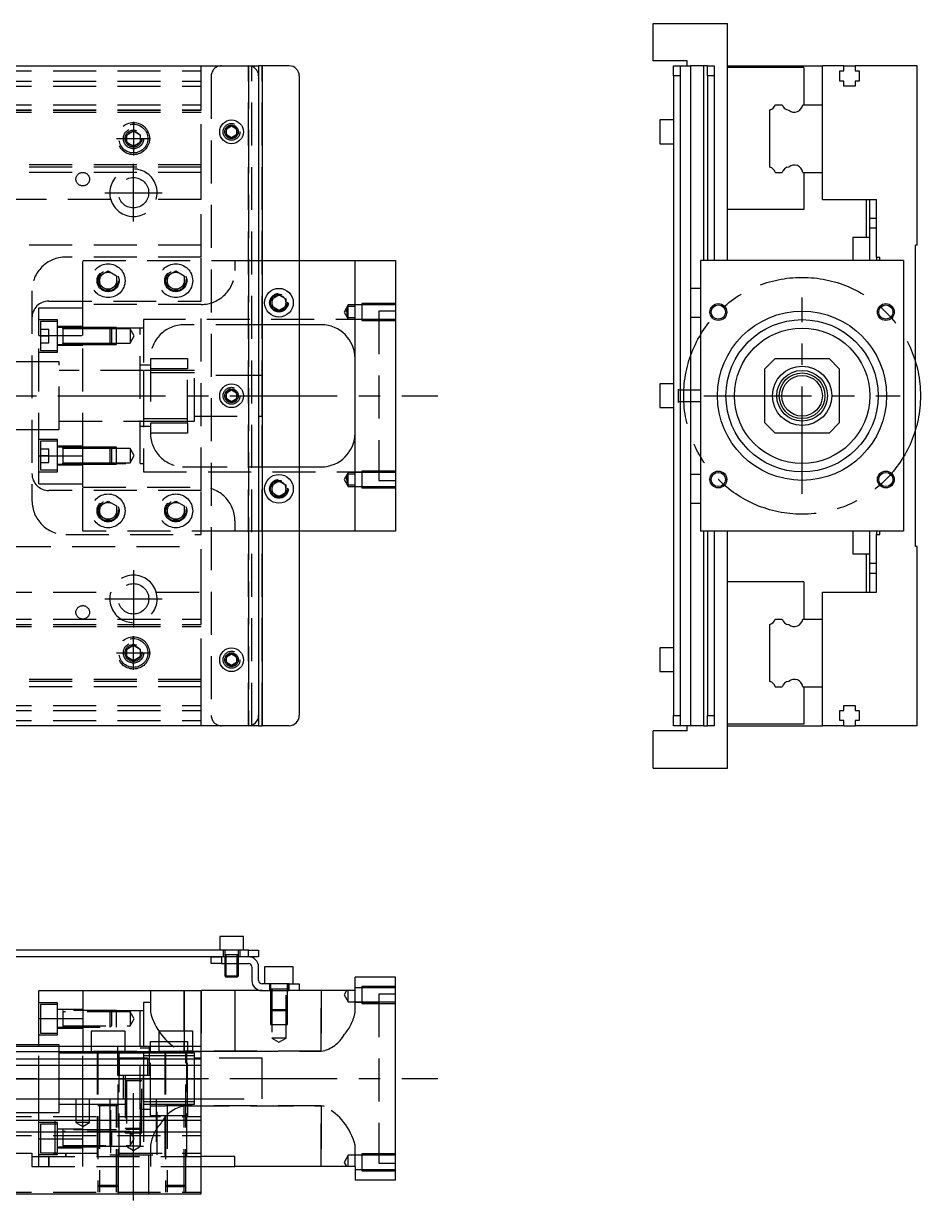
# Model space of a CAD drawing. Extents: x -13 to 750, y -269 to 112.
# Drawn here: x 484.5 to 749.7, y -237.8 to 110 of the extents above; entities that cross this region are included whole.
import ezdxf

# ---------------------------------------------------------------- set-up
doc = ezdxf.new("R2010")
doc.units = 0
doc.linetypes.add('CENTER', pattern=[50.8, 31.75, -6.35, 6.35, -6.35])
doc.linetypes.add('DASHED', pattern=[19.05, 12.7, -6.35])
doc.layers.get('0').update_dxf_attribs({"linetype": 'CONTINUOUS'})
doc.layers.add('CENTER', color=1, linetype='CENTER')

msp = doc.modelspace()

# ---------------------------------------------------------------- linework, layer by layer
at = {"color": 7, "linetype": 'CONTINUOUS'}
for p, q in [((670.65, 110), (692.65, 110)), ((670.65, 99), (670.65, 110)), ((692.65, 40), (692.65, 110)), ((3, 97.5), (551, 97.5)), ((551, 97.5), (554, 97.5)), ((554, 97.5), (554, 94.5)), ((555, 97.5), (554, 97.5)), ((555, 97.5), (555, -97.5)), ((563, 97.5), (555, 97.5)), ((680.65, 99), (670.65, 99)), ((676.65, 97.5), (678.65, 97.5)), ((676.65, 94.5), (676.65, 97.5)), ((678.65, 97.5), (681.65, 97.5)), ((678.65, 97.5), (678.65, 94.5)), ((680.65, 97.5), (680.65, 99)), ((681.65, 97.5), (681.65, 31.75)), ((685.65, 97.5), (681.65, 97.5)), ((685.65, 40), (685.65, 97.5)), ((686.65, 97.5), (685.65, 97.5)), ((686.65, 94.5), (686.65, 97.5)), ((686.65, 97.5), (688.65, 97.5)), ((688.65, 97.5), (688.65, 94.5)), ((692.65, 97.5), (720.65, 97.5)), ((720.65, 86), (720.65, 97.5)), ((726.95, 97.5), (720.65, 97.5)), ((726.95, 97.5), (730.35, 97.5)), ((726.95, 96), (726.95, 97.5)), ((730.35, 97.5), (730.35, 96)), ((748.65, 97.5), (730.35, 97.5)), ((748.65, 44.5), (748.65, 97.5)), ((554, 94.5), (554, -94.5)), ((566, 94.5), (566, -94.5)), ((678.65, 94.5), (676.65, 94.5)), ((676.65, 94.5), (676.65, -94.5)), ((678.65, 94.5), (678.65, -94.5)), ((688.65, 94.5), (686.65, 94.5)), ((686.65, 94.5), (686.65, 40)), ((688.65, 94.5), (688.65, 40)), ((715.15, 97), (692.65, 97)), ((715.15, 97), (715.15, 86)), ((725.8, 96), (726.95, 96)), ((725.8, 93), (725.8, 96)), ((730.35, 96), (731.5, 96)), ((731.5, 96), (731.5, 93)), ((726.95, 93), (725.8, 93)), ((726.95, 91.5), (726.95, 93)), ((730.35, 91.5), (726.95, 91.5)), ((730.35, 93), (730.35, 91.5)), ((731.5, 93), (730.35, 93)), ((705.15, 67.539608), (705.15, 84.460392)), ((706.689608, 86), (708.810392, 86)), ((714.831934, 86), (720.65, 86)), ((720.65, 66), (720.65, 86)), ((720.65, 66), (720.65, 86)), ((672.65, 81.5), (672.65, 78)), ((676.65, 81.5), (672.65, 81.5)), ((544.5, 78.866026), (546, 79.73205)), ((544.5, 77.133974), (544.5, 78.866026)), ((546, 76.26795), (544.5, 77.133974)), ((546, 79.73205), (547.5, 78.866026)), ((547.5, 77.133974), (546, 76.26795)), ((547.5, 78.866026), (547.5, 77.133974)), ((672.65, 78), (672.65, 74.5)), ((672.65, 74.5), (676.65, 74.5)), ((706.689608, 66), (708.810392, 66)), ((714.831934, 66), (720.65, 66)), ((715.15, 66), (715.15, 55)), ((720.65, 58), (720.65, 66)), ((720.65, 58), (736.65, 58)), ((733.65, 46.75), (733.65, 58)), ((734.65, 52.5), (734.65, 58)), ((736.65, 41), (736.65, 58)), ((715.15, 55), (692.65, 55)), ((734.65, 49.5), (734.65, 52.5)), ((734.65, 52.5), (736.65, 52.5)), ((736.65, 49.5), (734.65, 49.5)), ((734.65, 40), (734.65, 49.5)), ((729.65, 46.75), (729.65, 42.5)), ((734.65, 46.75), (729.65, 46.75)), ((729.65, 42.5), (729.65, 40)), ((748.65, 44.5), (748.15, 44.5)), ((748.15, -44.5), (748.15, 44.5)), ((566, 40), (582.5, 40)), ((582.5, 40), (594.5, 40)), ((582.5, -40), (582.5, 40)), ((594.5, 40), (594.5, -40)), ((684.65, 40), (684.65, -40)), ((744.65, 40), (684.65, 40)), ((736.65, 41), (737.65, 41)), ((736.65, 41), (736.65, 40)), ((737.65, 40), (737.65, 41)), ((744.65, 40), (744.65, -40)), ((681.65, 31.75), (681.65, 27.5)), ((684.65, 31.75), (681.65, 31.75)), ((558, 28.6547), (560, 29.809402)), ((558, 26.3453), (558, 28.6547)), ((560, 29.809402), (562, 28.6547)), ((562, 28.6547), (562, 26.3453)), ((560, 25.190598), (558, 26.3453)), ((562, 26.3453), (560, 25.190598)), ((681.65, 27.5), (681.65, 23.25)), ((572.5, 21), (566, 21)), ((681.65, 23.25), (681.65, -23.25)), ((681.65, 23.25), (684.65, 23.25)), ((706.65, 11), (703.65, 8)), ((706.65, 11), (722.65, 11)), ((725.65, 8), (722.65, 11)), ((703.65, -8), (703.65, 8)), ((725.65, 8), (725.65, -8)), ((672.65, 3.5), (672.65, 0)), ((676.65, 3.5), (672.65, 3.5)), ((544.5, 0.866026), (546, 1.73205)), ((544.5, -0.866026), (544.5, 0.866026)), ((546, 1.73205), (547.5, 0.866026)), ((547.5, 0.866026), (547.5, -0.866026)), ((678.05, 2.000006), (678.05, 1.41499)), ((678.05, 2.000006), (678.05, 0)), ((678.05, 2.000006), (678.05, -2.000006)), ((678.64998, 1.65), (678.05, 1.65)), ((678.05, 1.41499), (678.05, 0)), ((680.65, 1.65), (678.65, 1.65)), ((684.65, 1.65), (680.65002, 1.65)), ((546, -1.73205), (544.5, -0.866026)), ((547.5, -0.866026), (546, -1.73205)), ((672.65, 0), (672.65, -3.5)), ((678.05, 0), (678.05, -1.413444)), ((678.05, -1.413444), (678.05, -2.000006)), ((678.05, -1.65), (678.64998, -1.65)), ((678.65, -1.65), (680.65, -1.65)), ((680.65002, -1.65), (684.65, -1.65)), ((672.65, -3.5), (676.65, -3.5)), ((703.65, -8), (706.65, -11)), ((722.65, -11), (725.65, -8)), ((722.65, -11), (706.65, -11)), ((566, -21), (572.5, -21)), ((681.65, -23.25), (681.65, -27.5)), ((684.65, -23.25), (681.65, -23.25)), ((558, -26.3453), (560, -25.190598)), ((558, -28.6547), (558, -26.3453)), ((560, -25.190598), (562, -26.3453)), ((562, -26.3453), (562, -28.6547)), ((681.65, -27.5), (681.65, -31.75)), ((560, -29.809402), (558, -28.6547)), ((562, -28.6547), (560, -29.809402)), ((681.65, -31.75), (681.65, -97.5)), ((681.65, -31.75), (684.65, -31.75)), ((582.5, -40), (566, -40)), ((594.5, -40), (582.5, -40)), ((744.65, -40), (684.65, -40)), ((685.65, -97.5), (685.65, -40)), ((686.65, -40), (686.65, -94.5)), ((688.65, -40), (688.65, -94.5)), ((692.65, -110), (692.65, -40)), ((729.65, -40), (729.65, -42.5)), ((734.65, -49.5), (734.65, -40)), ((736.65, -40), (736.65, -41)), ((736.65, -58), (736.65, -41)), ((736.65, -41), (737.65, -41)), ((737.65, -41), (737.65, -40)), ((729.65, -42.5), (729.65, -46.75)), ((748.65, -44.5), (748.15, -44.5)), ((748.65, -97.5), (748.65, -44.5)), ((729.65, -46.75), (734.65, -46.75)), ((733.65, -58), (733.65, -46.75)), ((734.65, -49.5), (736.65, -49.5)), ((734.65, -52.5), (734.65, -49.5)), ((715.15, -55), (692.65, -55)), ((715.15, -55), (715.15, -66)), ((736.65, -52.5), (734.65, -52.5)), ((734.65, -58), (734.65, -52.5)), ((720.65, -66), (720.65, -58)), ((720.65, -58), (736.65, -58)), ((706.689608, -66), (708.810392, -66)), ((714.831934, -66), (720.65, -66)), ((720.65, -86), (720.65, -66)), ((720.65, -86), (720.65, -66)), ((705.15, -84.460392), (705.15, -67.539608)), ((544.5, -77.133974), (546, -76.26795)), ((546, -76.26795), (547.5, -77.133974)), ((672.65, -74.5), (672.65, -78)), ((676.65, -74.5), (672.65, -74.5)), ((544.5, -78.866026), (544.5, -77.133974)), ((546, -79.73205), (544.5, -78.866026)), ((547.5, -78.866026), (546, -79.73205)), ((547.5, -77.133974), (547.5, -78.866026)), ((672.65, -78), (672.65, -81.5)), ((672.65, -81.5), (676.65, -81.5)), ((706.689608, -86), (708.810392, -86)), ((714.831934, -86), (720.65, -86)), ((715.15, -86), (715.15, -97)), ((720.65, -97.5), (720.65, -86)), ((725.8, -93), (726.95, -93)), ((725.8, -96), (725.8, -93)), ((726.95, -91.5), (730.35, -91.5)), ((726.95, -93), (726.95, -91.5)), ((730.35, -91.5), (730.35, -93)), ((730.35, -93), (731.5, -93)), ((731.5, -93), (731.5, -96)), ((554, -94.5), (554, -97.5)), ((676.65, -94.5), (678.65, -94.5)), ((676.65, -97.5), (676.65, -94.5)), ((678.65, -94.5), (678.65, -97.5)), ((686.65, -97.5), (686.65, -94.5)), ((686.65, -94.5), (688.65, -94.5)), ((688.65, -94.5), (688.65, -97.5)), ((715.15, -97), (692.65, -97)), ((726.95, -96), (725.8, -96)), ((726.95, -97.5), (726.95, -96)), ((730.35, -96), (730.35, -97.5)), ((731.5, -96), (730.35, -96)), ((551, -97.5), (3, -97.5)), ((554, -97.5), (551, -97.5)), ((554, -97.5), (555, -97.5)), ((563, -97.5), (555, -97.5)), ((670.65, -110), (670.65, -99)), ((680.65, -99), (670.65, -99)), ((678.65, -97.5), (676.65, -97.5)), ((681.65, -97.5), (678.65, -97.5)), ((680.65, -99), (680.65, -97.5)), ((685.65, -97.5), (681.65, -97.5)), ((685.65, -97.5), (686.65, -97.5)), ((688.65, -97.5), (686.65, -97.5)), ((692.65, -97.5), (720.65, -97.5)), ((726.95, -97.5), (720.65, -97.5)), ((726.95, -97.5), (730.35, -97.5)), ((748.65, -97.5), (730.35, -97.5)), ((670.65, -110), (692.65, -110)), ((549.5, -159.79), (542.5, -159.79)), ((542.5, -159.79), (542.5, -163.79)), ((549.5, -163.79), (549.5, -159.79)), ((551, -163.79), (352, -163.79)), ((543, -165.79), (352, -165.79)), ((540, -167.79), (540, -165.79)), ((543, -165.79), (543, -167.79)), ((551, -165.79), (543, -165.79)), ((551, -165.79), (543, -165.79)), ((551, -165.79), (551, -163.79)), ((551, -163.79), (554, -163.79)), ((554, -165.79), (551, -165.79)), ((554, -163.79), (554, -165.79)), ((543, -167.79), (540, -167.79)), ((543, -167.79), (551, -167.79)), ((544, -167.79002), (544, -171.44)), ((544.35, -167.79002), (544.35, -171.79)), ((547.65, -171.79), (547.65, -167.79002)), ((548, -171.44), (548, -167.79002)), ((552, -168.79), (552, -172.79)), ((554, -172.79), (554, -168.79)), ((564.25, -168.79), (555.75, -168.79)), ((555.75, -168.79), (555.75, -173.79)), ((564.25, -173.79), (564.25, -168.79)), ((544, -171.44), (548, -171.44)), ((544, -171.44), (544.35, -171.79)), ((547.65, -171.79), (544.35, -171.79)), ((547.65, -171.79), (548, -171.44)), ((563, -173.79), (555, -173.79)), ((563, -175.79), (563, -173.79)), ((563, -173.79), (566, -173.79)), ((566, -173.79), (566, -175.79)), ((582.5, -175.79), (582.5, -171.79)), ((594.5, -171.79), (582.5, -171.79)), ((594.5, -231.79), (594.5, -171.79)), ((489, -184.00658), (489, -175.79)), ((489, -175.79), (502, -175.79)), ((502, -175.79), (537, -175.79)), ((502, -175.79), (502, -192.29)), ((537, -192.29), (537, -175.79)), ((547, -175.79), (537, -175.79)), ((555, -175.79), (547, -175.79)), ((547, -175.79), (547, -193.79)), ((555, -175.79), (563, -175.79)), ((566, -175.79), (563, -175.79)), ((582.5, -175.79), (566, -175.79)), ((489, -184.00658), (502, -184.00658)), ((489, -192.29), (489, -184.00658)), ((514.5, -187.79), (504.5, -187.79)), ((504.5, -187.79), (504.5, -192.29)), ((514.5, -192.29), (514.5, -187.79)), ((534.5, -187.79), (524.5, -187.79)), ((524.5, -187.79), (524.5, -192.29)), ((534.5, -192.29), (534.5, -187.79)), ((537, -192.29), (351.5, -192.29)), ((537, -193.829608), (351.5, -193.829608)), ((489, -191.79), (480, -191.79)), ((520, -194.289994), (520, -209.290006)), ((537, -235.79), (537, -192.29)), ((547, -193.79), (537, -193.79)), ((351.5, -195.950392), (537, -195.950392)), ((537, -197.860532), (351.5, -197.860532)), ((522, -195.04), (520, -195.04)), ((526.5, -195.04), (522, -195.04)), ((532.5, -195.04), (526.5, -195.04)), ((533, -195.04), (532.5, -195.04)), ((535, -195.04), (533, -195.04)), ((537, -201.971934), (351.5, -201.971934)), ((520, -201.79), (520, -209.290006)), ((17, -207.79), (537, -207.79)), ((520, -208.54), (535, -208.54)), ((17, -214.09), (537, -214.09)), ((17, -217.49), (537, -217.49)), ((507, -217.36767), (506.5, -217.36767)), ((547, -224.79), (537, -224.79)), ((547, -227.79), (547, -224.79)), ((537, -227.79), (547, -227.79)), ((582.5, -227.79), (547, -227.79)), ((582.5, -227.79), (582.5, -231.79)), ((594.5, -231.79), (582.5, -231.79)), ((17, -235.79), (537, -235.79))]:
    msp.add_line(p, q, dxfattribs=at)
at = {"color": 3, "linetype": 'DASHED'}
for p, q in [((537, 86), (537, 97.5)), ((551, -97.5), (551, 97.5)), ((551, 97.5), (551, -97.5)), ((552, -97.5), (552, 97.5)), ((555, -97.5), (555, 97.5)), ((17, 96), (537, 96)), ((540, 94.5), (540, -94.5)), ((17, 93), (537, 93)), ((17, 91.5), (537, 91.5)), ((17, 86), (537, 86)), ((17, 84.460392), (537, 84.460392)), ((17, 84.403994), (537, 84.403994)), ((17, 83.8), (537, 83.8)), ((537, 84.460392), (537, 86)), ((537, 67.539608), (537, 84.460392)), ((515, 77.1547), (517, 78.309402)), ((515, 74.8453), (515, 77.1547)), ((517, 78.309402), (519, 77.1547)), ((519, 77.1547), (519, 74.8453)), ((547.973226, 78.326156), (548, 78)), ((514.5, 76), (514.534018, 76.411016)), ((517, 73.690598), (515, 74.8453)), ((519, 74.8453), (517, 73.690598)), ((537, 68.2), (17, 68.2)), ((537, 67.596006), (17, 67.596006)), ((537, 67.539608), (17, 67.539608)), ((537, 66), (537, 67.539608)), ((537, 66), (17, 66)), ((537, 58), (537, 66)), ((510.291796, 58), (283.708204, 58)), ((537, 58), (523.708204, 58)), ((537, 41), (537, 58)), ((537, 44.5), (22.640312, 44.5)), ((537, 41), (497, 41)), ((502, 27), (502, 40)), ((502, 40), (547, 40)), ((537, 28), (537, 41)), ((547, 40), (547, 37)), ((547, 40), (554, 40)), ((554, 40), (566, 40)), ((507, 35.443376), (509.5, 36.886752)), ((507, 32.556624), (507, 35.443376)), ((509.5, 36.886752), (512, 35.443376)), ((512, 35.443376), (512, 32.556624)), ((527, 35.443376), (529.5, 36.886752)), ((527, 32.556624), (527, 35.443376)), ((529.5, 36.886752), (532, 35.443376)), ((532, 35.443376), (532, 32.556624)), ((506.5, 34), (506.520026, 34.346056)), ((509.5, 31.113248), (507, 32.556624)), ((512, 32.556624), (509.5, 31.113248)), ((529.5, 31.113248), (527, 32.556624)), ((532, 32.556624), (529.5, 31.113248)), ((532.477798, 34.364306), (532.5, 34)), ((487, 31), (487, -31)), ((492, 28), (537, 28)), ((537, -28), (537, 28)), ((489, 17.78342), (489, 26)), ((489, 26), (502, 26)), ((537, 27), (502, 27)), ((502, 17.78342), (502, 27)), ((502, 17.78342), (502, 26)), ((562.483582, 27.786038), (562.5, 27.5)), ((580.5, 26.848738), (579.287564, 24.748738)), ((579.287564, 24.748738), (580.5, 22.648738)), ((580.016436, 24.911344), (580.060666, 25.226886)), ((580.060666, 25.226886), (580.163852, 25.611128)), ((580.163852, 25.611128), (580.302956, 25.985522)), ((580.302956, 25.985522), (580.5, 26.435254)), ((584.5, 26.848738), (580.5, 26.848738)), ((580.5, 26.435254), (580.5, 26.848738)), ((580.5, 23.06222), (580.5, 26.435794)), ((580.5, 26.435254), (582.5, 26.435254)), ((584.5, 27.248732), (584.5, 22.248742)), ((594.5, 27.248732), (584.5, 27.248732)), ((594.5, 26.848738), (584.5, 26.848738)), ((589.5, 25), (589.5, -25)), ((594.5, 25), (589.5, 25)), ((494.5, 22.42767), (489, 22.42767)), ((489.5, 21.92767), (489.5, 13.42767)), ((494.5, 21.92767), (489.5, 21.92767)), ((494.5, 12.92767), (494.5, 22.42767)), ((520, 22.5), (520, -22.5)), ((589.5, 22.5), (520, 22.5)), ((554, 21), (532, 21)), ((566, 21), (554, 21)), ((580.5, 22.648738), (580.5, 23.06222)), ((582.5, 23.06222), (580.5, 23.06222)), ((580.5, 22.648738), (584.5, 22.648738)), ((584.5, 22.648738), (594.5, 22.648738)), ((584.5, 22.248742), (594.5, 22.248742)), ((489, -17.78342), (489, 17.78342)), ((489, 17.78342), (502, 17.78342)), ((489.5, 19.67767), (492, 19.67767)), ((489.5, 17.67767), (492, 17.67767)), ((492, 17.67767), (492, 19.67767)), ((492, 15.67767), (492, 17.67767)), ((502, 20.42767), (494.5, 20.42767)), ((496.105, 20.17767), (494.5, 20.17767)), ((501.99998, 20.17767), (496.095, 20.17767)), ((496.1, 20.177674), (496.1, 15.177664)), ((496.1, 20.177674), (496.1, 15.177664)), ((496.1, 20.177674), (496.1, 15.177664)), ((496.1, 20.17767), (496.1, 19.92022)), ((496.1, 19.920202), (496.1, 20.17767)), ((496.1, 19.92022), (496.1, 15.435068)), ((501.99998, 19.77767), (496.1, 19.77767)), ((510.1, 20.17767), (502, 20.17767)), ((510.1, 20.177664), (502, 20.177664)), ((519, 20), (502, 20)), ((519, 20), (502, 20)), ((510.5, 19.77767), (502, 19.77767)), ((510.5, 19.77767), (502, 19.77767)), ((502, -17.78342), (502, 17.78342)), ((502, -17.78342), (502, 17.78342)), ((510.1, 15.17767), (510.1, 20.17767)), ((510.5, 19.77767), (510.1, 20.17767)), ((512, 20.177664), (510.10002, 20.177664)), ((510.5, 19.77767), (510.5, 15.57767)), ((512, 19.77767), (510.50002, 19.77767)), ((512, 15.177674), (512, 20.177664)), ((516, 19.77767), (512, 19.77767)), ((516, 19.77767), (516, 15.57767)), ((517.212436, 17.67767), (516, 19.77767)), ((516, 15.57767), (517.212436, 17.67767)), ((519, -20), (519, 20)), ((520, 20), (519, 20)), ((489.5, 15.67767), (492, 15.67767)), ((494.5, 15.17767), (496.105, 15.17767)), ((494.5, 14.92767), (502, 14.92767)), ((496.095, 15.17767), (501.99998, 15.17767)), ((496.1, 15.57767), (501.99998, 15.57767)), ((496.1, 15.17767), (496.1, 15.435118)), ((496.1, 15.435068), (496.1, 15.17767)), ((502, 15.57767), (510.5, 15.57767)), ((502, 15.57767), (510.5, 15.57767)), ((502, 15.177674), (510.1, 15.177674)), ((502, 15.17767), (510.1, 15.17767)), ((510.1, 15.17767), (510.5, 15.57767)), ((510.10002, 15.177674), (512, 15.177674)), ((510.50002, 15.57767), (512, 15.57767)), ((512, 15.57767), (516, 15.57767)), ((489, 12.92767), (494.5, 12.92767)), ((489.5, 13.42767), (494.5, 13.42767)), ((522, 11), (533, 11)), ((522, 11), (522, -11)), ((533, 11), (533, 8)), ((489, 10), (479.995, 10)), ((495, 10), (489, 10)), ((495, 10), (489, 10)), ((495, -10), (495, 10)), ((495, -10), (495, 10)), ((520.005, 7.5), (495, 7.5)), ((519.995, 7.5), (495, 7.5)), ((522, 9), (519, 9)), ((533, 7.5), (519.995, 7.5)), ((520.005, 7.5), (519.995, 7.5)), ((520, 7.500006), (520, -7.500006)), ((533, 7.5), (520.005, 7.5)), ((533, 8), (522, 8)), ((533, -8), (533, 8)), ((535, 7.5), (533, 7.5)), ((535, -7.5), (535, 7.5)), ((535, 6.75), (520, 6.75)), ((554, 6), (535, 6)), ((555, 6), (554, 6)), ((555, -6), (555, 6)), ((544, 0), (544.030168, 0.346066)), ((520, -6.75), (535, -6.75)), ((535, -6), (554, -6)), ((554, -6), (555, -6)), ((479.995, -10), (489, -10)), ((489, -10), (495, -10)), ((489, -10), (495, -10)), ((495, -7.5), (520.005, -7.5)), ((495, -7.5), (519.995, -7.5)), ((519, -9), (522, -9)), ((519.995, -7.5), (533, -7.5)), ((519.995, -7.5), (520.005, -7.5)), ((520.005, -7.5), (533, -7.5)), ((522, -8), (533, -8)), ((533, -7.5), (535, -7.5)), ((533, -8), (533, -11)), ((494.5, -12.92767), (489, -12.92767)), ((489.5, -13.42767), (489.5, -21.92767)), ((494.5, -13.42767), (489.5, -13.42767)), ((494.5, -22.42767), (494.5, -12.92767)), ((533, -11), (522, -11)), ((489.5, -15.67767), (492, -15.67767)), ((492, -17.67767), (492, -15.67767)), ((502, -14.92767), (494.5, -14.92767)), ((496.105, -15.17767), (494.5, -15.17767)), ((501.99998, -15.17767), (496.095, -15.17767)), ((496.1, -15.177664), (496.1, -20.177674)), ((496.1, -15.177664), (496.1, -20.177674)), ((496.1, -15.17767), (496.1, -15.435118)), ((496.1, -15.435136), (496.1, -15.17767)), ((496.1, -15.435118), (496.1, -19.920272)), ((501.99998, -15.57767), (496.1, -15.57767)), ((510.1, -15.17767), (502, -15.17767)), ((510.1, -15.177674), (502, -15.177674)), ((510.5, -15.57767), (502, -15.57767)), ((510.5, -15.57767), (502, -15.57767)), ((510.1, -20.17767), (510.1, -15.17767)), ((510.5, -15.57767), (510.1, -15.17767)), ((512, -15.177674), (510.10002, -15.177674)), ((510.5, -15.57767), (510.5, -19.77767)), ((512, -15.57767), (510.50002, -15.57767)), ((512, -20.177664), (512, -15.177674)), ((516, -15.57767), (512, -15.57767)), ((516, -15.57767), (516, -19.77767)), ((517.212436, -17.67767), (516, -15.57767)), ((489, -17.78342), (502, -17.78342)), ((489, -26), (489, -17.78342)), ((489.5, -17.67767), (492, -17.67767)), ((489.5, -19.67767), (492, -19.67767)), ((492, -19.67767), (492, -17.67767)), ((494.5, -20.17767), (496.105, -20.17767)), ((494.5, -20.42767), (502, -20.42767)), ((496.095, -20.17767), (501.99998, -20.17767)), ((496.1, -19.77767), (501.99998, -19.77767)), ((496.1, -20.17767), (496.1, -19.92022)), ((496.1, -19.920272), (496.1, -20.17767)), ((502, -26), (502, -17.78342)), ((502, -27), (502, -17.78342)), ((502, -19.77767), (510.5, -19.77767)), ((502, -19.77767), (510.5, -19.77767)), ((502, -20), (519, -20)), ((502, -20), (519, -20)), ((502, -20.177664), (510.1, -20.177664)), ((502, -20.17767), (510.1, -20.17767)), ((510.1, -20.17767), (510.5, -19.77767)), ((510.10002, -20.177664), (512, -20.177664)), ((510.50002, -19.77767), (512, -19.77767)), ((512, -19.77767), (516, -19.77767)), ((516, -19.77767), (517.212436, -17.67767)), ((519, -20), (520, -20)), ((489, -22.42767), (494.5, -22.42767)), ((489.5, -21.92767), (494.5, -21.92767)), ((520, -22.5), (589.5, -22.5)), ((531.477666, -20.98635), (532, -21)), ((532, -21), (554, -21)), ((554, -21), (566, -21)), ((580.5, -22.648738), (579.287564, -24.748738)), ((580.016436, -24.586132), (580.060666, -24.27059)), ((580.060666, -24.27059), (580.163852, -23.886348)), ((580.163852, -23.886348), (580.302956, -23.511954)), ((580.302956, -23.511954), (580.5, -23.06222)), ((584.5, -22.648738), (580.5, -22.648738)), ((580.5, -23.06222), (580.5, -22.648738)), ((580.5, -26.435254), (580.5, -23.06168)), ((580.5, -23.06222), (582.5, -23.06222)), ((584.5, -22.248742), (584.5, -27.248732)), ((594.5, -22.248742), (584.5, -22.248742)), ((594.5, -22.648738), (584.5, -22.648738)), ((489, -26), (502, -26)), ((502, -27), (537, -27)), ((502, -40), (502, -27)), ((562.483582, -27.213962), (562.5, -27.5)), ((579.287564, -24.748738), (580.5, -26.848738)), ((580.5, -26.848738), (580.5, -26.435254)), ((582.5, -26.435254), (580.5, -26.435254)), ((580.5, -26.848738), (584.5, -26.848738)), ((584.5, -26.848738), (594.5, -26.848738)), ((584.5, -27.248732), (594.5, -27.248732)), ((589.5, -25), (594.5, -25)), ((537, -28), (492, -28)), ((507, -32.556624), (509.5, -31.113248)), ((509.5, -31.113248), (512, -32.556624)), ((527, -32.556624), (529.5, -31.113248)), ((529.5, -31.113248), (532, -32.556624)), ((537, -41), (537, -28)), ((507, -35.443376), (507, -32.556624)), ((512, -32.556624), (512, -35.443376)), ((512.477798, -33.635694), (512.5, -34)), ((527, -35.443376), (527, -32.556624)), ((532, -32.556624), (532, -35.443376)), ((532.477798, -33.635694), (532.5, -34)), ((509.5, -36.886752), (507, -35.443376)), ((512, -35.443376), (509.5, -36.886752)), ((529.5, -36.886752), (527, -35.443376)), ((532, -35.443376), (529.5, -36.886752)), ((547, -37), (547, -40)), ((497, -41), (537, -41)), ((547, -40), (502, -40)), ((537, -58), (537, -41)), ((554, -40), (547, -40)), ((566, -40), (554, -40)), ((22.640312, -44.5), (537, -44.5)), ((283.708204, -58), (510.291796, -58)), ((523.708204, -58), (537, -58)), ((537, -66), (537, -58)), ((17, -66), (537, -66)), ((537, -67.539608), (537, -66)), ((17, -67.539608), (537, -67.539608)), ((17, -67.596006), (537, -67.596006)), ((17, -68.2), (537, -68.2)), ((537, -84.460392), (537, -67.539608)), ((515, -74.8453), (517, -73.690598)), ((515, -77.1547), (515, -74.8453)), ((517, -73.690598), (519, -74.8453)), ((519, -74.8453), (519, -77.1547)), ((519.483582, -75.713962), (519.5, -76)), ((517, -78.309402), (515, -77.1547)), ((519, -77.1547), (517, -78.309402)), ((547.973226, -77.673844), (548, -78)), ((537, -83.8), (17, -83.8)), ((537, -84.403994), (17, -84.403994)), ((537, -84.460392), (17, -84.460392)), ((537, -86), (17, -86)), ((537, -86), (537, -84.460392)), ((537, -97.5), (537, -86)), ((17, -91.5), (537, -91.5)), ((17, -93), (537, -93)), ((17, -96), (537, -96)), ((540, -165.79), (543, -165.79)), ((543.5, -163.79), (543.5, -165.79)), ((548.000006, -165.19), (543.999994, -165.19)), ((548.000006, -165.19), (543.999994, -165.19)), ((548.000006, -165.19), (543.999994, -165.19)), ((544, -163.79), (544, -167.79)), ((544.35, -165.19), (544.35, -167.79)), ((547.65, -167.79), (547.65, -165.19)), ((548, -167.79), (548, -163.79)), ((548.5, -165.79), (548.5, -163.79)), ((557.25, -173.79), (557.25, -175.79)), ((557.500006, -173.79), (557.500006, -185.79)), ((562.499994, -185.79), (562.499994, -173.79)), ((562.75, -175.79), (562.75, -173.79)), ((522, -175.79), (522, -182.162214)), ((532, -187.79), (532, -175.79)), ((532, -175.79), (532, -187.79)), ((537, -175.79), (537, -192.29)), ((562.500006, -175.39), (557.499994, -175.39)), ((557.9, -175.39), (557.9, -189.79)), ((562.1, -189.79), (562.1, -175.39)), ((572.5, -175.79), (572.5, -193.712252)), ((572.5, -193.712252), (572.5, -175.79)), ((580.009982, -175.79), (579.287564, -177.041262)), ((579.287564, -177.041262), (580.5, -179.141262)), ((580.5, -179.141262), (580.5, -175.79)), ((584.5, -174.941262), (582.5, -174.941262)), ((582.5, -182.162214), (582.5, -175.79)), ((584.5, -174.541268), (584.5, -179.541258)), ((594.5, -174.541268), (584.5, -174.541268)), ((594.5, -174.941262), (584.5, -174.941262)), ((589.5, -176.79), (589.5, -226.79)), ((594.5, -176.79), (589.5, -176.79)), ((494.5, -179.36233), (489, -179.36233)), ((489.5, -179.86233), (489.5, -184.11233)), ((494.5, -179.86233), (489.5, -179.86233)), ((494.5, -188.86233), (494.5, -179.36233)), ((520, -179.29), (520, -200.79)), ((522, -179.29), (520, -179.29)), ((580.5, -179.141262), (584.5, -179.141262)), ((589.5, -179.29), (582.5, -179.29)), ((584.5, -179.141262), (594.5, -179.141262)), ((584.5, -179.541258), (594.5, -179.541258)), ((489.5, -184.11233), (489.5, -188.36233)), ((502, -181.36233), (494.5, -181.36233)), ((512, -181.612336), (494.5, -181.612336)), ((496.1, -181.61233), (496.1, -186.61233)), ((516, -182.01233), (496.1, -182.01233)), ((519, -181.79), (502, -181.79)), ((510.1, -184.11233), (510.1, -181.61233)), ((510.5, -182.01233), (510.1, -181.61233)), ((510.1, -186.61233), (510.1, -184.11233)), ((510.5, -182.01233), (510.5, -184.11233)), ((510.5, -184.11233), (510.5, -186.21233)), ((512, -186.612326), (512, -181.612336)), ((516, -182.01233), (516, -184.11233)), ((517.212436, -184.11233), (516, -182.01233)), ((516, -184.11233), (516, -186.21233)), ((516, -186.21233), (517.212436, -184.11233)), ((519, -192.29), (519, -181.79)), ((520, -181.79), (519, -181.79)), ((557.5, -181.39), (562.5, -181.39)), ((557.5, -181.39), (557.9, -181.79)), ((562.1, -181.79), (557.9, -181.79)), ((562.1, -181.79), (562.5, -181.39)), ((494.5, -186.612326), (512, -186.612326)), ((494.5, -186.86233), (502, -186.86233)), ((496.1, -186.21233), (516, -186.21233)), ((510.1, -186.61233), (510.5, -186.21233)), ((532, -187.79), (532, -190.79)), ((557.500006, -185.79), (562.499994, -185.79)), ((489, -188.86233), (494.5, -188.86233)), ((489.5, -188.36233), (494.5, -188.36233)), ((522, -190.79), (524.5, -190.79)), ((522, -192.29), (522, -190.79)), ((524.5, -190.79), (527, -190.79)), ((527, -190.79), (529.5, -190.79)), ((529.5, -190.79), (532, -190.79)), ((532, -190.79), (533, -190.79)), ((532, -193.712252), (532, -190.79)), ((532, -190.79), (532, -192.29)), ((533, -190.79), (533, -192.29)), ((562.1, -189.79), (557.9, -189.79)), ((557.9, -189.79), (560, -191.002436)), ((560, -191.002436), (562.1, -189.79)), ((495, -191.79), (489, -191.79)), ((489, -207.79), (489, -192.29)), ((495, -192.29), (495, -191.79)), ((495, -201.79), (495, -192.29)), ((502, -194.29), (495, -194.29)), ((502, -192.29), (502, -193.79)), ((537, -193.79), (502, -193.79)), ((502, -207.79), (502, -193.79)), ((506.5, -194.29), (502, -194.29)), ((504.5, -192.29), (504.5, -193.79)), ((506.25, -193.79), (506.25, -224.79)), ((512.5, -194.29), (506.5, -194.29)), ((506.500006, -193.79), (506.500006, -235.29)), ((512.25, -192.29), (512.25, -200.79)), ((512.499994, -235.29), (512.499994, -193.79)), ((519, -194.29), (512.5, -194.29)), ((512.75, -224.79), (512.75, -193.79)), ((514.5, -193.79), (514.5, -192.29)), ((519, -210.79), (519, -192.29)), ((522, -192.79), (519, -192.79)), ((520, -194.29), (519, -194.29)), ((520, -194.29), (519.995, -194.29)), ((522, -194.29), (520, -194.29)), ((520.005, -194.29), (520, -194.29)), ((521.75, -200.79), (521.75, -192.29)), ((522, -193.79), (522, -192.29)), ((522, -209.79), (522, -193.79)), ((526.5, -194.29), (522, -194.29)), ((524.5, -192.29), (524.5, -193.79)), ((526.25, -193.79), (526.25, -224.79)), ((532.5, -194.29), (526.5, -194.29)), ((526.500006, -193.79), (526.500006, -235.29)), ((530.951654, -193.570384), (531.307618, -193.650138)), ((531.307618, -193.650138), (531.65068, -193.696404)), ((531.65068, -193.696404), (532, -193.712252)), ((532, -192.29), (532, -193.712252)), ((532, -193.712252), (533, -193.712252)), ((572.5, -193.712252), (532, -193.712252)), ((532.499994, -235.29), (532.499994, -193.79)), ((533, -194.29), (532.5, -194.29)), ((532.75, -224.79), (532.75, -193.79)), ((533, -192.29), (533, -193.79)), ((533, -193.712252), (534.5, -193.712252)), ((533, -209.79), (533, -193.79)), ((535, -194.29), (533, -194.29)), ((534.5, -193.79), (534.5, -192.29)), ((534.5, -193.712252), (537, -193.712252)), ((535, -201.79), (535, -194.29)), ((537, -193.712252), (547, -193.712252)), ((547, -193.712252), (572.5, -193.712252)), ((521.25, -195.79), (512.75, -195.79)), ((512.75, -195.79), (512.75, -200.79)), ((521.25, -200.79), (521.25, -195.79)), ((537, -195.79), (535, -195.79)), ((555, -195.79), (537, -195.79)), ((555, -201.79), (555, -195.79)), ((512.25, -200.79), (521.75, -200.79)), ((514, -200.79), (514, -207.79)), ((514.500006, -200.79), (514.500006, -217.49)), ((519.499994, -217.49), (519.499994, -200.79)), ((520, -207.79), (520, -200.79)), ((495, -207.79), (495, -201.79)), ((519.500006, -202.39), (514.499994, -202.39)), ((514.9, -202.39), (514.9, -221.79)), ((519.1, -221.79), (519.1, -202.39)), ((535, -209.29), (535, -201.79)), ((555, -207.79), (555, -201.79)), ((489, -214.09), (489, -207.79)), ((495, -211.79), (495, -207.79)), ((500, -207.79), (500, -214.79)), ((502, -214.09), (502, -207.79)), ((504, -214.79), (504, -207.79)), ((510, -207.79), (510, -224.29)), ((510.291796, -223.79), (510.291796, -207.79)), ((520, -207.79), (520, -224.29)), ((523.708204, -207.79), (523.708204, -223.79)), ((524, -224.29), (524, -207.79)), ((537, -207.79), (555, -207.79)), ((480.291796, -211.79), (489, -211.79)), ((489, -211.79), (493.708204, -211.79)), ((493.708204, -211.79), (495, -211.79)), ((495, -209.29), (502, -209.29)), ((502, -209.29), (520.005, -209.29)), ((512.500006, -209.79), (506.499994, -209.79)), ((507, -209.79), (507, -235.29)), ((512, -235.29), (512, -209.79)), ((519, -210.79), (522, -210.79)), ((519.995, -209.29), (533, -209.29)), ((520.005, -209.29), (533, -209.29)), ((522, -209.79), (526.39999, -209.79)), ((522, -212.79), (522, -209.79)), ((532.500006, -209.79), (526.499994, -209.79)), ((532.500006, -209.79), (526.499994, -209.79)), ((527, -209.79), (527, -235.29)), ((532, -235.29), (532, -209.79)), ((572.5, -209.867748), (532.562908, -209.867748)), ((532.562908, -209.867748), (572.5, -209.867748)), ((532.60001, -209.79), (533, -209.79)), ((533, -209.29), (535, -209.29)), ((533, -209.79), (533, -212.79)), ((572.5, -209.867748), (572.5, -227.79)), ((572.5, -227.79), (572.5, -209.867748)), ((572.847748, -209.883532), (572.5, -209.867748)), ((573.192382, -209.929862), (572.847748, -209.883532)), ((573.427222, -209.978996), (573.192382, -209.929862)), ((17, -212.94), (537, -212.94)), ((489, -217.49), (489, -214.09)), ((494.5, -214.71767), (489, -214.71767)), ((489.5, -215.21767), (489.5, -217.49)), ((493.708204, -215.21767), (489.5, -215.21767)), ((493.708204, -214.09), (493.708204, -217.49)), ((494.5, -215.21767), (493.708204, -215.21767)), ((494.5, -224.21767), (494.5, -214.71767)), ((504, -214.79), (500, -214.79)), ((500, -214.79), (502, -215.9447)), ((502, -217.49), (502, -214.09)), ((502, -215.9447), (504, -214.79)), ((519, -216.79), (519, -214.79)), ((533, -212.79), (522, -212.79)), ((17, -218.64), (537, -218.64)), ((489, -219.57342), (489, -217.49)), ((489.5, -217.49), (489.5, -219.46767)), ((493.708204, -217.49), (493.708204, -223.79)), ((502, -216.71767), (494.5, -216.71767)), ((512, -216.967674), (494.5, -216.967674)), ((496.1, -216.96767), (496.1, -221.96767)), ((516, -217.36767), (496.1, -217.36767)), ((502, -224.79), (502, -217.49)), ((507, -216.96767), (506.5, -216.96767)), ((507, -216.967674), (506.5, -216.967674)), ((510.1, -217.49), (510.1, -216.96767)), ((510.5, -217.36767), (510.1, -216.96767)), ((510.1, -219.46767), (510.1, -217.49)), ((510.5, -217.36767), (510.5, -217.49)), ((510.5, -217.49), (510.5, -219.46767)), ((514.5, -216.39), (519.5, -216.39)), ((514.5, -216.39), (514.9, -216.79)), ((514.500006, -217.49), (514.500006, -217.79)), ((514.500006, -217.79), (519.499994, -217.79)), ((519.1, -216.79), (514.9, -216.79)), ((516, -217.36767), (516, -219.46767)), ((517.212436, -219.46767), (516, -217.36767)), ((519, -217.49), (519, -216.79)), ((519, -217.79), (519, -217.49)), ((519, -221.79), (519, -217.79)), ((519.1, -216.79), (519.5, -216.39)), ((519.499994, -217.79), (519.499994, -217.49)), ((489, -219.57342), (493.708204, -219.57342)), ((489, -223.79), (489, -219.57342)), ((489.5, -219.46767), (489.5, -223.71767)), ((493.708204, -219.57342), (502, -219.57342)), ((494.5, -221.967664), (512, -221.967664)), ((494.5, -222.21767), (502, -222.21767)), ((496.1, -221.56767), (516, -221.56767)), ((502, -221.79), (506.5, -221.79)), ((507, -221.79), (510.27767, -221.79)), ((510.1, -221.96767), (510.1, -219.46767)), ((510.1, -221.96767), (510.5, -221.56767)), ((510.27767, -221.79), (512, -221.79)), ((510.5, -219.46767), (510.5, -221.56767)), ((512, -221.79), (512.5, -221.79)), ((512.5, -221.79), (514.9, -221.79)), ((519.1, -221.79), (514.9, -221.79)), ((519.1, -221.79), (514.9, -221.79)), ((514.9, -221.79), (517, -223.002436)), ((516, -219.46767), (516, -221.56767)), ((516, -221.56767), (517.212436, -219.46767)), ((517, -223.002436), (519.1, -221.79)), ((519.1, -221.79), (520, -221.79)), ((522, -221.417786), (522, -227.79)), ((582.5, -227.79), (582.5, -221.417786)), ((17, -223.79), (537, -223.79)), ((487, -223.79), (487, -224.79)), ((487, -224.79), (537, -224.79)), ((487, -224.79), (487, -227.79)), ((489, -227.79), (489, -223.79)), ((489, -224.21767), (494.5, -224.21767)), ((489.5, -223.71767), (493.708204, -223.71767)), ((492, -227.79), (492, -224.79)), ((492, -224.79), (492, -227.79)), ((493.708204, -223.71767), (494.5, -223.71767)), ((493.708204, -223.79), (537, -223.79)), ((497, -224.79), (497, -223.79)), ((497, -223.79), (497, -224.79)), ((502, -227.79), (502, -224.79)), ((510, -224.29), (524, -224.29)), ((512.5, -224.29), (512.5, -235.79)), ((520, -224.29), (522, -224.29)), ((521.5, -235.79), (521.5, -224.29)), ((580.5, -224.438738), (579.287564, -226.538738)), ((580.5, -227.79), (580.5, -224.438738)), ((584.5, -224.438738), (580.5, -224.438738)), ((582.5, -224.29), (589.5, -224.29)), ((584.5, -224.038742), (584.5, -229.038732)), ((594.5, -224.038742), (584.5, -224.038742)), ((594.5, -224.438738), (584.5, -224.438738)), ((487, -227.79), (537, -227.79)), ((579.287564, -226.538738), (580.009982, -227.79)), ((582.5, -228.638738), (584.5, -228.638738)), ((584.5, -228.638738), (594.5, -228.638738)), ((584.5, -229.038732), (594.5, -229.038732)), ((589.5, -226.79), (594.5, -226.79)), ((17, -235.29), (537, -235.29)), ((506.5, -233.29), (512.5, -233.29)), ((506.5, -233.29), (507, -233.79)), ((512, -233.79), (507, -233.79)), ((512, -233.79), (512.5, -233.29)), ((526.5, -233.29), (532.5, -233.29)), ((526.5, -233.29), (527, -233.79)), ((532, -233.79), (527, -233.79)), ((532, -233.79), (532.5, -233.29))]:
    msp.add_line(p, q, dxfattribs=at)
for centre, radius in [((517, 76), 4.75), ((517, 76), 4.25), ((546, 78), 2.5), ((546, 78), 2), ((517, 76), 3), ((517, 76), 2.5), ((517, 76), 2.1), ((502, 64), 2), ((517, 60), 4.5), ((509.5, 34), 5), ((529.5, 34), 5), ((509.5, 34), 3.25), ((509.5, 34), 3), ((509.5, 34), 2.5), ((529.5, 34), 3.25), ((529.5, 34), 3), ((529.5, 34), 2.5), ((560, 27.5), 2.75), ((560, 27.5), 2.5), ((546, 0), 2.5), ((546, 0), 2), ((560, -27.5), 2.75), ((560, -27.5), 2.5), ((509.5, -34), 5), ((509.5, -34), 3.25), ((509.5, -34), 3), ((529.5, -34), 5), ((529.5, -34), 3.25), ((529.5, -34), 3), ((509.5, -34), 2.5), ((529.5, -34), 2.5), ((517, -60), 4.5), ((502, -64), 2), ((517, -76), 4.75), ((517, -76), 4.25), ((517, -76), 3), ((517, -76), 2.5), ((517, -76), 2.1), ((546, -78), 2.5), ((546, -78), 2)]:
    msp.add_circle(centre, radius, dxfattribs=at)
at = {"color": 7, "linetype": 'CONTINUOUS'}
for centre, radius in [((546, 78), 3.5), ((560, 27.5), 4.25), ((689.901262, 24.748738), 2.1), ((714.65, 0), 25), ((739.398738, 24.748738), 2.1), ((714.65, 0), 22.5), ((714.65, 0), 20), ((714.65, 0), 8.75), ((714.65, 0), 7.5), ((546, 0), 3.5), ((714.65, 0), 6.75), ((714.65, 0), 6), ((560, -27.5), 4.25), ((689.901262, -24.748738), 2.1), ((739.398738, -24.748738), 2.1), ((546, -78), 3.5)]:
    msp.add_circle(centre, radius, dxfattribs=at)
at = {"color": 3, "linetype": 'CONTINUOUS'}
for centre in [(689.901262, 24.748738), (739.398738, 24.748738), (689.901262, -24.748738), (739.398738, -24.748738)]:
    msp.add_circle(centre, 2.5, dxfattribs=at)
at = {"color": 3, "linetype": 'DASHED'}
for centre, radius, start, end in [((543, 94.5), 3, 90, 180), ((517, 60), 7, 343.39845, 196.60155), ((517, 60), 7, 196.60155, 343.39845), ((497, 31), 10, 90, 180), ((537, 37), 10, 270, 0), ((492, 23), 5, 90, 180), ((583.951784, 24.952686), 3.935565, 180.60188226, 208.70854311), ((532, 11), 10, 90, 180), ((532, -11), 10, 180, 270), ((492, -23), 5, 180, 270), ((537, -37), 10, 0, 90), ((583.95178, -24.544789), 3.935561, 180.60189743, 208.70855827), ((497, -31), 10, 180, 270), ((517, -60), 7, 16.60155, 163.39845), ((517, -60), 7, 163.39845, 16.60155), ((543, -94.5), 3, 180, 270), ((539.248428, -177.844016), 17.780751, 194.05528352, 242.18517545), ((569.931847, -180.109618), 12.734662, 317.63564126, 350.72450175), ((570.680594, -184.062647), 9.819629, 280.67760453, 331.88034487), ((533.823107, -219.524309), 9.827151, 100.6912945, 151.88008694), ((565.4387, -225.632635), 17.574211, 13.87659517, 62.96341554), ((534.917859, -223.639752), 13.107563, 138.13815045, 170.240215)]:
    msp.add_arc(centre, radius, start, end, dxfattribs=at)
at = {"color": 7, "linetype": 'CONTINUOUS'}
for centre, radius, start, end in [((551, 94.5), 3, 0, 90), ((563, 94.5), 3, 0, 90), ((704.65, 86.5), 2.1, 283.774147, 346.225853), ((710.85, 86.5), 2.1, 193.774147, 266.465409), ((712.35, 86.3), 2.5, 229.323534, 353.107897), ((546, 78), 1.65, 155.380023, 180), ((546, 78), 1.65, 180, 204.619977), ((546, 78), 1.65, 144.619977, 155.380023), ((546, 78), 1.65, 204.619977, 215.380023), ((546, 78), 1.65, 95.380023, 144.619977), ((546, 78), 1.65, 215.380023, 264.619977), ((546, 78), 1.65, 84.619977, 95.380023), ((546, 78), 1.65, 35.380023, 84.619977), ((546, 78), 1.65, 275.380023, 324.619977), ((546, 78), 1.65, 24.619977, 35.380023), ((546, 78), 1.65, 324.619977, 335.380023), ((546, 78), 1.65, 335.380023, 24.619977), ((546, 78), 1.65, 264.619977, 275.380023), ((704.65, 65.5), 2.1, 13.774147, 76.225853), ((710.85, 65.5), 2.1, 93.534591, 166.225853), ((712.35, 65.7), 2.5, 6.892103, 130.676466), ((560, 27.5), 2.1, 162.24721, 180), ((560, 27.5), 2.1, 137.75279, 162.24721), ((560, 27.5), 2.1, 102.24721, 137.75279), ((560, 27.5), 2.1, 77.75279, 102.24721), ((560, 27.5), 2.1, 42.24721, 77.75279), ((560, 27.5), 2.1, 17.75279, 42.24721), ((560, 27.5), 2.1, 342.24721, 17.75279), ((560, 27.5), 2.1, 180, 197.75279), ((560, 27.5), 2.1, 197.75279, 222.24721), ((560, 27.5), 2.1, 222.24721, 257.75279), ((560, 27.5), 2.1, 257.75279, 282.24721), ((560, 27.5), 2.1, 282.24721, 317.75279), ((560, 27.5), 2.1, 317.75279, 342.24721), ((572.5, 11), 10, 0, 90), ((546, 0), 1.65, 155.380023, 180), ((546, 0), 1.65, 144.619977, 155.380023), ((546, 0), 1.65, 95.380023, 144.619977), ((546, 0), 1.65, 84.619977, 95.380023), ((546, 0), 1.65, 35.380023, 84.619977), ((546, 0), 1.65, 24.619977, 35.380023), ((546, 0), 1.65, 335.380023, 24.619977), ((546, 0), 1.65, 180, 204.619977), ((546, 0), 1.65, 204.619977, 215.380023), ((546, 0), 1.65, 215.380023, 264.619977), ((546, 0), 1.65, 264.619977, 275.380023), ((546, 0), 1.65, 275.380023, 324.619977), ((546, 0), 1.65, 324.619977, 335.380023), ((572.5, -11), 10, 270, 0), ((560, -27.5), 2.1, 162.24721, 180), ((560, -27.5), 2.1, 180, 197.75279), ((560, -27.5), 2.1, 137.75279, 162.24721), ((560, -27.5), 2.1, 102.24721, 137.75279), ((560, -27.5), 2.1, 77.75279, 102.24721), ((560, -27.5), 2.1, 42.24721, 77.75279), ((560, -27.5), 2.1, 17.75279, 42.24721), ((560, -27.5), 2.1, 342.24721, 17.75279), ((560, -27.5), 2.1, 197.75279, 222.24721), ((560, -27.5), 2.1, 222.24721, 257.75279), ((560, -27.5), 2.1, 257.75279, 282.24721), ((560, -27.5), 2.1, 282.24721, 317.75279), ((560, -27.5), 2.1, 317.75279, 342.24721), ((704.65, -65.5), 2.1, 283.774147, 346.225853), ((710.85, -65.5), 2.1, 193.774147, 266.465409), ((712.35, -65.7), 2.5, 229.323534, 353.107897), ((546, -78), 1.65, 95.380023, 144.619977), ((546, -78), 1.65, 84.619977, 95.380023), ((546, -78), 1.65, 35.380023, 84.619977), ((546, -78), 1.65, 155.380023, 180), ((546, -78), 1.65, 180, 204.619977), ((546, -78), 1.65, 144.619977, 155.380023), ((546, -78), 1.65, 204.619977, 215.380023), ((546, -78), 1.65, 215.380023, 264.619977), ((546, -78), 1.65, 264.619977, 275.380023), ((546, -78), 1.65, 275.380023, 324.619977), ((546, -78), 1.65, 24.619977, 35.380023), ((546, -78), 1.65, 324.619977, 335.380023), ((546, -78), 1.65, 335.380023, 24.619977), ((704.65, -86.5), 2.1, 13.774147, 76.225853), ((710.85, -86.5), 2.1, 93.534591, 166.225853), ((712.35, -86.3), 2.5, 6.892103, 130.676466), ((551, -94.5), 3, 270, 0), ((563, -94.5), 3, 270, 0), ((551, -168.79), 3, 0, 90), ((551, -168.79), 1, 0, 90), ((555, -172.79), 3, 180, 270), ((555, -172.79), 1, 180, 270)]:
    msp.add_arc(centre, radius, start, end, dxfattribs=at)
at = {"layer": 'CENTER', "color": 1, "linetype": 'CENTER'}
for p, q in [((517, 81), (517, 71)), ((512, 76), (522, 76)), ((517, 51.5), (517, 68.5)), ((508.5, 60), (525.5, 60)), ((714.65, -29), (714.65, 29)), ((-13.314543, 0), (607.016924, 0)), ((685.65, 0), (743.65, 0)), ((517, -51.5), (517, -68.5)), ((508.5, -60), (525.5, -60)), ((517, -81), (517, -71)), ((512, -76), (522, -76)), ((-13.314543, -201.79), (607.016924, -201.79)), ((517, -237.79), (517, -205.79))]:
    msp.add_line(p, q, dxfattribs=at)
msp.add_circle((714.65, 0), 35.000001, dxfattribs=at)

doc.saveas('drawing.dxf')
